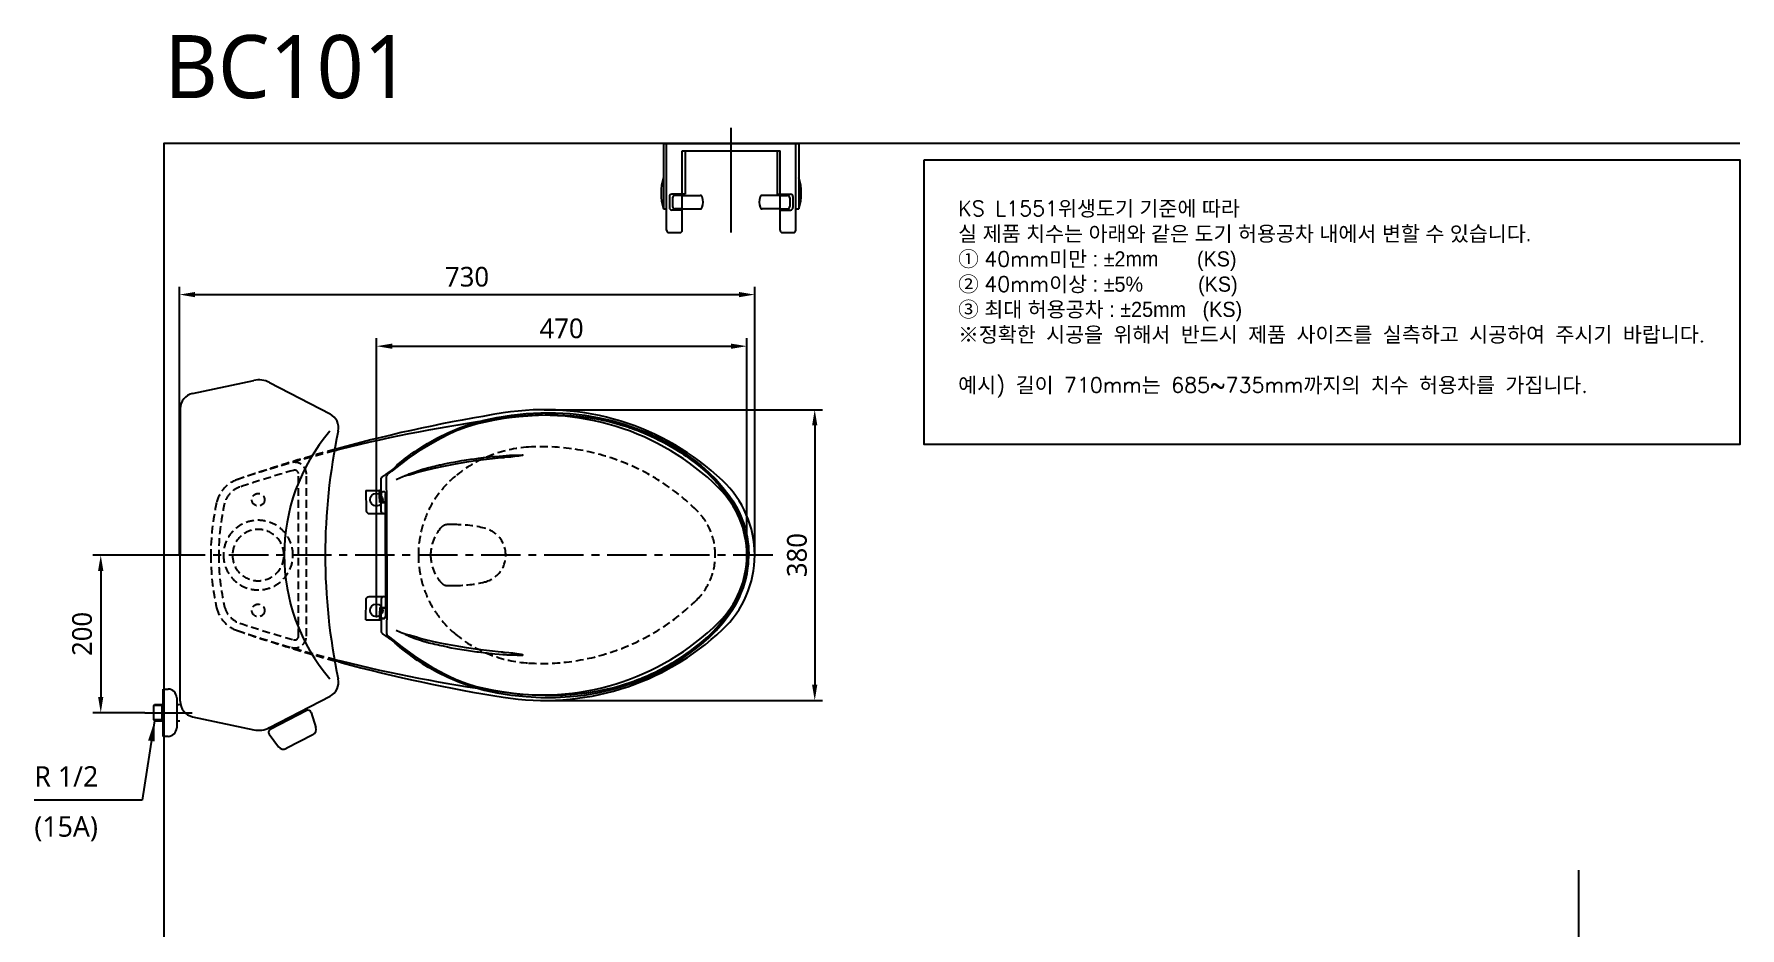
# Model space of a CAD drawing. Extents: x 498 to 2697, y -46 to 2222.
# Drawn here: x 532 to 2697, y 1088 to 2222 of the extents above; entities that cross this region are included whole.
import ezdxf

# ---------------------------------------------------------------- set-up
doc = ezdxf.new("R2010")
doc.units = 0
doc.header["$LTSCALE"] = 20
doc.header["$MEASUREMENT"] = 0
doc.linetypes.add('CENTER', pattern=[2, 1.25, -0.25, 0.25, -0.25])
doc.linetypes.add('HIDDEN', pattern=[0.375, 0.25, -0.125])
doc.layers.get('0').update_dxf_attribs({"linetype": 'CONTINUOUS'})
doc.layers.get('DEFPOINTS').update_dxf_attribs({"linetype": 'CONTINUOUS'})
for name, color, linetype in [('1', 1, 'CONTINUOUS'), ('2', 2, 'CONTINUOUS'), ('3', 3, 'CONTINUOUS'), ('4', 4, 'CONTINUOUS'), ('6', 6, 'CONTINUOUS'), ('CEN', 1, 'CENTER'), ('CENTER', 2, 'CENTER'), ('FAUCET', 4, 'CONTINUOUS')]:
    doc.layers.add(name, color=color, linetype=linetype)
doc.styles.add('GHS', font='romans', dxfattribs={"bigfont": 'ghs'})
doc.styles.add('ROMANS', font='romans')
doc.styles.get("Standard").update_dxf_attribs({"font": 'NanumGothic.ttf'})
doc.dimstyles.new('ISO-25', dxfattribs={"dimtxt": 20, "dimasz": 20, "dimexe": 3, "dimexo": 1, "dimgap": 5, "dimtad": 1, "dimtoh": 1, "dimdec": 0, "dimtxsty": 'Standard', "dimcen": 0, "dimclrd": 3, "dimclre": 3, "dimclrt": 2, "dimadec": 0, "dimazin": 0, "dimtfac": 1, "dimtdec": 0, "dimtmove": 0, "dimatfit": 3, "dimfxl": 0, "dimarcsym": 0})
doc.dimstyles.get("Standard").update_dxf_attribs({"dimtxt": 2.5, "dimasz": 2, "dimexe": 2, "dimexo": 1, "dimgap": 1.5, "dimtad": 1, "dimdec": 0, "dimlfac": 10, "dimrnd": 0.5, "dimzin": 0, "dimdsep": 46, "dimtxsty": 'Standard', "dimcen": 0, "dimclrd": 7, "dimclrt": 2, "dimadec": 0, "dimazin": 0, "dimtfac": 1, "dimtdec": 0, "dimtofl": 0, "dimtmove": 0, "dimatfit": 3, "dimfxl": 0, "dimtolj": 1, "dimtzin": 0, "dimarcsym": 0})

# ---------------------------------------------------------------- blocks, each defined once
blk = doc.blocks.new('*D7')
at = {"layer": '1', "color": 3, "lineweight": -2}
for p, q in [((705.1, 1561.2), (606.8, 1561.2)), ((616.8, 1541.2), (616.8, 1381.2)), ((672.6, 1361.2), (606.8, 1361.2))]:
    blk.add_line(p, q, dxfattribs=at)
at = {"layer": '1', "color": 3}
for points in [[(613.4, 1541.2), (620.1, 1541.2), (616.8, 1561.2)], [(613.4, 1381.2), (620.1, 1381.2), (616.8, 1361.2)]]:
    blk.add_solid(points, dxfattribs=at)
at = {"layer": 'DEFPOINTS', "color": 0}
for p in [(705.1, 1561.2), (616.8, 1361.2), (672.6, 1361.2)]:
    blk.add_point(p, dxfattribs=at)
at = {"layer": '1', "color": 2, "insert": (593.2, 1461.2), "char_height": 25, "attachment_point": 5, "rotation": 90}
blk.add_mtext('\\A1;200', dxfattribs=at)
blk = doc.blocks.new('*D8')
at = {"color": 3, "lineweight": -2}
for p, q in [((1179.4, 1745.7), (1532.8, 1745.7)), ((1522.8, 1725.7), (1522.8, 1396.7)), ((1179.4, 1376.7), (1532.8, 1376.7))]:
    blk.add_line(p, q, dxfattribs=at)
at = {"color": 3}
for points in [[(1519.4, 1725.7), (1526.1, 1725.7), (1522.8, 1745.7)], [(1519.4, 1396.7), (1526.1, 1396.7), (1522.8, 1376.7)]]:
    blk.add_solid(points, dxfattribs=at)
at = {"layer": 'DEFPOINTS', "color": 0}
for p in [(1179.4, 1745.7), (1179.4, 1376.7), (1522.8, 1376.7)]:
    blk.add_point(p, dxfattribs=at)
at = {"color": 2, "insert": (1500.3, 1561.2), "char_height": 25, "attachment_point": 5, "rotation": 90}
blk.add_mtext('\\A1;380', dxfattribs=at)
blk = doc.blocks.new('*D47')
at = {"color": 3, "lineweight": -2}
for p, q in [((716.6, 1561.2), (716.6, 1901.8)), ((736.6, 1891.8), (1426.6, 1891.8)), ((1446.6, 1561.2), (1446.6, 1901.8))]:
    blk.add_line(p, q, dxfattribs=at)
at = {"color": 3}
for points in [[(736.6, 1895.1), (736.6, 1888.4), (716.6, 1891.8)], [(1426.6, 1895.1), (1426.6, 1888.4), (1446.6, 1891.8)]]:
    blk.add_solid(points, dxfattribs=at)
at = {"layer": 'DEFPOINTS', "color": 0}
for p in [(1446.6, 1891.8), (716.6, 1561.2), (1446.6, 1561.2)]:
    blk.add_point(p, dxfattribs=at)
at = {"color": 2, "insert": (1081.6, 1914.3), "char_height": 25, "attachment_point": 5}
blk.add_mtext('\\A1;730', dxfattribs=at)
blk = doc.blocks.new('A$C73FC0757')
at = {"color": 2}
for p, q in [((98.5, 486.1), (98.5, 481.1)), ((98.5, 486.1), (124, 485.6)), ((98.5, 481.1), (98.5, 474.6)), ((128, 481.6), (128, 474.6)), ((233.3, 481.6), (233.3, 474.6)), ((262.8, 486.1), (237.3, 485.6)), ((262.8, 486.1), (262.8, 481.1)), ((262.8, 481.1), (262.8, 474.6)), ((99.6, 466.5), (84.3, 466.5)), ((98.5, 474.6), (98.5, 468.8)), ((98.5, 467.7), (98.5, 468.8)), ((100, 465.9), (100.2, 462.1)), ((100.5, 462.8), (100.2, 462.8)), ((101.9, 466.3), (112.4, 466.3)), ((180.7, 461.1), (103.2, 461.1)), ((113.4, 465.8), (113.3, 465.8)), ((113.6, 462.9), (113.5, 464.5)), ((113.8, 462.8), (113.6, 462.8)), ((113.8, 465.8), (113.8, 464.9)), ((114, 465.8), (113.8, 465.8)), ((113.8, 464.9), (113.8, 461.1)), ((114, 466.6), (114, 468.2)), ((114, 466.6), (114, 466.3)), ((125, 466.4), (114, 466.6)), ((114, 466.3), (114, 461.1)), ((128, 474.6), (128, 463.4)), ((128, 463.4), (128, 463.1)), ((128, 463.1), (128, 461.1)), ((180.7, 461.1), (258.1, 461.1)), ((233.3, 474.6), (233.3, 463.4)), ((233.3, 463.4), (233.3, 463.1)), ((233.3, 463.1), (233.3, 461.1)), ((236.3, 466.4), (247.3, 466.6)), ((247.3, 466.6), (247.3, 468.2)), ((247.3, 466.6), (247.3, 466.3)), ((247.3, 466.3), (247.3, 461.1)), ((247.3, 465.8), (247.5, 465.8)), ((247.5, 465.8), (247.5, 464.9)), ((247.5, 464.9), (247.5, 461.1)), ((247.5, 462.8), (247.7, 462.8)), ((247.7, 462.9), (247.8, 464.5)), ((248, 465.8), (248, 465.8)), ((259.4, 466.3), (248.9, 466.3)), ((260.8, 462.8), (261.2, 462.8)), ((261.3, 465.9), (261.1, 462.1)), ((261.7, 466.5), (277, 466.5)), ((262.8, 474.6), (262.8, 468.8)), ((262.8, 467.7), (262.8, 468.8))]:
    blk.add_line(p, q, dxfattribs=at)
for points in [[(124, 485.6), (125, 485.5), (125.8, 485.2), (126.8, 484.4), (127.7, 483.1), (128, 481.6)], [(237.3, 485.6), (236.3, 485.5), (235.5, 485.2), (234.5, 484.4), (233.6, 483.1), (233.3, 481.6)], [(77.6, 457.4), (73.9, 452.4)], [(82.6, 459.6), (81.5, 459.6), (81.3, 459.6), (81.2, 459.6), (79.8, 459.1), (78.5, 458.4), (77.6, 457.4)], [(81.6, 465.5), (81.4, 465.3)], [(81.7, 465.6), (81.6, 465.5)], [(84.4, 466.5), (83, 466.3), (82, 465.8)], [(87.7, 459.6), (82.6, 459.6)], [(98.5, 468.8), (98.5, 468.7), (98.5, 468.1), (98.5, 467.5), (98.5, 466.8), (98.5, 466.5)], [(99.6, 466.5), (100, 466.4)], [(101.9, 466.3), (101.4, 466.2), (100.9, 465.9), (100.6, 465.4), (100.4, 464.9)], [(112.4, 466.3), (112.8, 466.3), (113.2, 466.1), (113.3, 465.8)], [(113.4, 465.8), (113.4, 465.7), (113.5, 465.3)], [(113.6, 461.1), (113.6, 462.1), (113.6, 462.9)], [(247.7, 461.1), (247.7, 462.1), (247.7, 462.9)], [(248, 465.8), (247.9, 465.7), (247.9, 465.3)], [(248.9, 466.3), (248.5, 466.3), (248.2, 466.1), (248, 465.8)], [(259.4, 466.3), (259.9, 466.2), (260.4, 465.9), (260.8, 465.4), (260.9, 464.9)], [(261.7, 466.5), (261.3, 466.4)], [(262.8, 468.8), (262.8, 468.7), (262.8, 468.1), (262.8, 467.5), (262.8, 466.8), (262.8, 466.5)], [(273.6, 459.6), (278.8, 459.6)], [(277, 466.5), (278.3, 466.3), (279.4, 465.8)], [(278.8, 459.6), (279.8, 459.6), (280.1, 459.6), (280.1, 459.6), (281.5, 459.1), (282.8, 458.4), (283.7, 457.4)], [(279.6, 465.6), (279.8, 465.5)], [(279.8, 465.5), (279.9, 465.3)], [(283.7, 457.4), (287.4, 452.4)], [(64.4, 440.4), (57.4, 431.1), (50.7, 421.5), (44.2, 411.6), (38.1, 401.4), (32.3, 390.8), (26.8, 380), (21.9, 369), (17.6, 357.6), (14.1, 345.9), (11.4, 334.2), (9, 322.4), (7.1, 310.5), (5.5, 298.6), (4.2, 286.7)], [(61.2, 436.4), (53.8, 426.2), (46.7, 415.7), (40, 404.9), (33.7, 393.7), (27.7, 382.1), (22.3, 370.3)], [(66.3, 446.2), (61.7, 440.7), (57.8, 435.6), (54.4, 431.1), (51.5, 427.1), (49.2, 423.7), (47.3, 420.9), (43.1, 414.4), (39, 407.6), (37.4, 404.9)], [(73.6, 452.1), (64.4, 440.4)], [(70.1, 449.5), (68.5, 448.4), (66.3, 446.2)], [(68.2, 387.3), (70.7, 399.7), (73.7, 412), (75, 416.8), (76.4, 421.6), (77.8, 426.3), (79.2, 431.1), (80.1, 435.9)], [(70.2, 449.2), (69.5, 447.9)], [(70.2, 449.5), (70.1, 449.5)], [(80.1, 435.9), (79.8, 435.4), (79.4, 434.7), (78.9, 433.6), (78.3, 432.3), (77.6, 430.8)], [(80.1, 435.9), (81.6, 439.8), (82.6, 441.9), (85, 447.4)], [(281.3, 435.9), (279.7, 439.8), (278.8, 441.9), (276.3, 447.4)], [(293.1, 387.3), (290.6, 399.7), (287.6, 412), (286.3, 416.8), (284.9, 421.6), (283.5, 426.3), (282.1, 431.1), (281.3, 435.9)], [(281.3, 435.9), (281.5, 435.4), (281.9, 434.7), (282.5, 433.6), (283, 432.3), (283.7, 430.8)], [(287.7, 452.1), (296.9, 440.4)], [(291.1, 449.5), (291.2, 449.5)], [(291.1, 449.2), (291.8, 447.9)], [(291.2, 449.5), (292.8, 448.4), (295.1, 446.2)], [(295.1, 446.2), (299.6, 440.7), (303.6, 435.6), (306.9, 431.1), (309.8, 427.1), (312.1, 423.7), (314, 420.9), (318.2, 414.4), (322.3, 407.6), (323.9, 404.9)], [(296.9, 440.4), (303.9, 431.1), (310.6, 421.5), (317.1, 411.6), (323.2, 401.4), (329, 390.8), (334.5, 380), (339.4, 369), (343.7, 357.6), (347.2, 345.9), (349.9, 334.2), (352.3, 322.4), (354.3, 310.5), (355.9, 298.6), (357.1, 286.7)], [(300.1, 436.4), (307.5, 426.2), (314.6, 415.7), (321.3, 404.9), (327.7, 393.7), (333.6, 382.1), (339, 370.3)], [(72.2, 415.5), (72.2, 415.5), (72.2, 415.5), (72.1, 415.3), (71.9, 414.6), (71.8, 414.1), (71.6, 413.6), (71.5, 413), (71.3, 412.4), (71.2, 412.2), (70.8, 410.7), (70.3, 409.1), (70, 407.7), (69.5, 405.9), (69, 403.9), (68.3, 401.1), (67.7, 398.4), (67, 395.7), (66.6, 393.9), (66.3, 392.3), (65.9, 390.6), (65.3, 388)], [(77.6, 430.8), (75.2, 424.5), (72.2, 415.5)], [(283.7, 430.8), (286.1, 424.5), (289.1, 415.5)], [(289.1, 415.5), (289.1, 415.5), (289.1, 415.5), (289.2, 415.3), (289.4, 414.6), (289.6, 414.1), (289.7, 413.6), (289.9, 413), (290, 412.4), (290.1, 412.2), (290.5, 410.7), (291, 409.1), (291.4, 407.7), (291.8, 405.9), (292.3, 403.9), (293, 401.1), (293.6, 398.4), (294.3, 395.7), (294.7, 393.9), (295, 392.3), (295.4, 390.6), (296, 388)], [(37.4, 404.9), (32, 395), (25.7, 382.1), (19.3, 367), (13.8, 351.6), (9.4, 335.8), (5.9, 319.8), (3, 301.3), (1.1, 282.7), (0, 264), (0, 245.3), (1, 226.7), (3.1, 208.1), (6.3, 189.7), (10, 173.7), (14.6, 158), (20, 142.5), (26.2, 127.4), (33.1, 112.6), (40.9, 98.2), (49.6, 84.3), (59, 70.9), (67.1, 60.6), (75.7, 50.8), (84.9, 41.5), (94.8, 32.8), (105.2, 24.9), (111.9, 20.2), (119, 16), (126.2, 12.2), (133.5, 9.1), (136.6, 7.9), (139.6, 6.8), (142.7, 5.8), (146.6, 4.6), (151.5, 3.4), (157.3, 2.2), (164, 1.1), (169.4, 0.5)], [(323.9, 404.9), (329.3, 395), (335.6, 382.1), (342, 367), (347.5, 351.6), (352, 335.8), (355.4, 319.8), (358.3, 301.3), (360.3, 282.7), (361.3, 264), (361.3, 245.3), (360.3, 226.7), (358.2, 208.1), (355, 189.7), (351.3, 173.7), (346.7, 158), (341.3, 142.5), (335.2, 127.4), (328.2, 112.6), (320.4, 98.2), (311.7, 84.3), (302.3, 70.9), (294.2, 60.6), (285.6, 50.8), (276.4, 41.5), (266.5, 32.8), (256.1, 24.9), (249.4, 20.2), (242.4, 16), (235.1, 12.2), (227.9, 9.1), (224.7, 7.9), (221.7, 6.8), (218.6, 5.8), (214.7, 4.6), (209.8, 3.4), (204, 2.2), (197.3, 1.1), (192, 0.5)], [(21.8, 368.9), (17.7, 358.3), (14, 346.1), (11.1, 333.6), (8.7, 321), (6.6, 308.4), (4.6, 291.7), (3.3, 275), (2.7, 258.2), (2.8, 241.9), (3.6, 225.6), (5.3, 209.3), (7.8, 193.2), (11.2, 177.2), (12.4, 172.6)], [(22.3, 370.3), (21.8, 368.9)], [(65.3, 388), (64.1, 382.5), (63.1, 377.5), (62.1, 372), (60.8, 364.3), (59.8, 358.2), (59.1, 353.1), (58.4, 348), (58, 345.3), (57.7, 343), (57.4, 340.1), (56.9, 336.5), (56.5, 332.6), (56.2, 330.1), (55.7, 325.8), (55.4, 322.4), (54.9, 316.9), (54.6, 312), (54.3, 308), (54.2, 306.8), (54.2, 305.6), (54.1, 304.4), (54.1, 303.2), (54, 302), (54, 300.8), (53.9, 299.7), (53.9, 297.9), (53.9, 296), (53.8, 293.9), (53.8, 291.5), (53.8, 290.5), (53.8, 289.8), (53.8, 289.2), (53.8, 288), (53.8, 287.7), (53.8, 287.4), (53.8, 287.1), (53.8, 286.9), (53.9, 286.8), (53.9, 286.8), (53.9, 286.8), (53.9, 286.8)], [(53.9, 286.8), (54, 287.3), (54.1, 287.9), (54.3, 288.6), (54.4, 289.2), (54.5, 289.9), (54.7, 290.8), (54.7, 291), (54.8, 291.5), (54.9, 292.4), (55.3, 294.3), (55.6, 296.9), (56, 299.4), (56.3, 301.9), (56.5, 304.4), (57, 309.9), (57.1, 310.6), (57.2, 311.2), (57.2, 311.8), (57.3, 312.4), (57.3, 313), (57.4, 313.7), (57.5, 314.3), (59, 329), (60.8, 343.7), (62.9, 358.3), (65.4, 372.8), (68.2, 387.3)], [(307.5, 286.8), (307.3, 287.3), (307.2, 287.9), (307.1, 288.6), (306.9, 289.2), (306.8, 289.9), (306.7, 290.8), (306.6, 291), (306.5, 291.5), (306.4, 292.4), (306.1, 294.3), (305.7, 296.9), (305.4, 299.4), (305.1, 301.9), (304.8, 304.4), (304.3, 309.9), (304.2, 310.6), (304.2, 311.2), (304.1, 311.8), (304, 312.4), (304, 313), (303.9, 313.7), (303.9, 314.3), (302.3, 329), (300.5, 343.7), (298.4, 358.3), (295.9, 372.8), (293.1, 387.3)], [(296, 388), (297.2, 382.5), (298.2, 377.5), (299.2, 372), (300.5, 364.3), (301.5, 358.2), (302.2, 353.1), (302.9, 348), (303.3, 345.3), (303.6, 343), (303.9, 340.1), (304.4, 336.5), (304.8, 332.6), (305.1, 330.1), (305.6, 325.8), (305.9, 322.4), (306.4, 316.9), (306.8, 312), (307, 308), (307.1, 306.8), (307.2, 305.6), (307.2, 304.4), (307.3, 303.2), (307.3, 302), (307.3, 300.8), (307.4, 299.7), (307.4, 297.9), (307.4, 296), (307.5, 293.9), (307.5, 291.5), (307.5, 290.5), (307.5, 289.8), (307.5, 289.2), (307.5, 288), (307.5, 287.7), (307.5, 287.4), (307.5, 287.1), (307.5, 286.9), (307.5, 286.8), (307.4, 286.8), (307.4, 286.8), (307.4, 286.8)], [(339, 370.3), (339.6, 368.9)], [(339.6, 368.9), (343.6, 358.3), (347.3, 346.1), (350.2, 333.6), (352.6, 321), (354.7, 308.4), (356.7, 291.7), (358, 275), (358.6, 258.2), (358.5, 241.9), (357.7, 225.6), (356.1, 209.3), (353.6, 193.2), (350.1, 177.2), (349, 172.6)], [(4.2, 286.7), (3.2, 272.1), (2.8, 257.9), (2.8, 254.3), (2.8, 250.7), (2.8, 247.1), (2.9, 243.6), (3, 240.1), (3.1, 236.6), (4, 222.2), (5.6, 207.8), (7.8, 193.3), (10.9, 178.8)], [(53.8, 286.3), (53.8, 286.5), (53.9, 286.8)], [(307.5, 286.3), (307.5, 286.5), (307.4, 286.8)], [(357.1, 286.7), (358.1, 272.1), (358.5, 257.9), (358.6, 254.3), (358.5, 250.7), (358.5, 247.1), (358.4, 243.6), (358.3, 240.1), (358.2, 236.6), (357.3, 222.2), (355.8, 207.8), (353.5, 193.3), (350.4, 178.8)], [(10.9, 178.8), (12.8, 171.1), (15.2, 162.7), (18, 153.6), (19, 150.8), (20, 147.9), (21.1, 145), (22.2, 142), (23, 139.8), (23.8, 138), (24.5, 136.1), (25.3, 134.3), (27.5, 129.1), (29.8, 123.9), (32.2, 118.8), (34.6, 114), (36.4, 110.5), (38.7, 106.2), (41, 102), (43.4, 97.9), (45.8, 93.9), (48.2, 90.1), (50.6, 86.4), (53, 82.8), (55.4, 79.3)], [(350.4, 178.8), (348.5, 171.1), (346.1, 162.7), (343.3, 153.6), (342.3, 150.8), (341.3, 147.9), (340.2, 145), (339.1, 142), (338.3, 139.8), (337.5, 138), (336.8, 136.1), (336.1, 134.3), (333.8, 129.1), (331.5, 123.9), (329.1, 118.8), (326.7, 114), (324.9, 110.5), (322.6, 106.2), (320.3, 102), (317.9, 97.9), (315.5, 93.9), (313.1, 90.1), (310.7, 86.4), (308.3, 82.8), (306, 79.3)], [(12.4, 172.6), (15.5, 161.4), (20.7, 146), (25.9, 132.6), (31.8, 119.6), (38.3, 106.9), (45.4, 94.5), (51.1, 85.5)], [(349, 172.6), (345.8, 161.4), (340.7, 146), (335.4, 132.6), (329.6, 119.6), (323.1, 106.9), (315.9, 94.5), (310.3, 85.5)], [(51.1, 85.5), (53.1, 82.5), (59, 74.1)], [(55.4, 79.3), (59.2, 73.9), (65.3, 65.9), (71.2, 58.8), (76.7, 52.5), (82.1, 46.9)], [(306, 79.3), (302.1, 73.9), (296, 65.9), (290.2, 58.8), (284.6, 52.5), (279.2, 46.9)], [(310.3, 85.5), (308.2, 82.5), (302.3, 74.1)], [(67.4, 63.2), (70.1, 59.9), (77, 52.1), (84.2, 44.7), (91.9, 37.7), (99.8, 31.1), (107.6, 25.3), (110.8, 23.1), (114, 21), (117.2, 19.1), (120.7, 17.1), (125.1, 14.8), (130.3, 12.3), (136.4, 9.9), (143.4, 7.4), (151.3, 5.3), (157.8, 3.9), (164.9, 2.8), (172.4, 2), (178.5, 1.8)], [(77.3, 51.7), (79.9, 49), (86.7, 42.4), (93.8, 36), (101.2, 30), (108.9, 24.4), (116.9, 19.2), (125.3, 14.7), (134, 10.8), (143, 7.6), (152.1, 5), (161.5, 3.2), (171, 2.1), (178.5, 1.8)], [(82.1, 46.9), (84.7, 44.4), (86.9, 42.3), (88.9, 40.5), (90.4, 39.1), (91.6, 38), (92.8, 37), (99.8, 31.3), (104.3, 27.9), (108.9, 24.5), (113.7, 21.4), (118.2, 18.6), (123.4, 15.8), (129.3, 12.9), (135.9, 10.1), (140.2, 8.6), (145.2, 7), (150.8, 5.5), (157.2, 4.1), (164.2, 2.9), (172, 2.2), (180.5, 1.9)], [(279.2, 46.9), (276.6, 44.4), (274.4, 42.3), (272.5, 40.5), (270.9, 39.1), (269.7, 38), (268.5, 37), (261.5, 31.3), (257, 27.9), (252.4, 24.5), (247.7, 21.4), (243.1, 18.6), (237.9, 15.8), (232, 12.9), (225.4, 10.1), (221.1, 8.6), (216.2, 7), (210.5, 5.5), (204.1, 4.1), (197.1, 2.9), (189.3, 2.2), (180.8, 1.9)], [(293.9, 63.2), (291.2, 59.9), (284.3, 52.1), (277.1, 44.7), (269.4, 37.7), (261.5, 31.1), (253.7, 25.3), (250.5, 23.1), (247.3, 21), (244.2, 19.1), (240.6, 17.1), (236.2, 14.8), (231, 12.3), (224.9, 9.9), (217.9, 7.4), (210, 5.3), (203.5, 3.9), (196.5, 2.8), (188.9, 2), (182.8, 1.8)], [(180.5, 1.6), (178.4, 1.6), (176.4, 1.6), (174.4, 1.7), (172.5, 1.9), (170.7, 2), (168.8, 2.2), (165.2, 2.7)], [(169.4, 0.5), (171.8, 0.3), (180.5, 0)], [(180.8, 1.6), (182.9, 1.6), (184.9, 1.6), (186.9, 1.7), (188.8, 1.9), (190.7, 2), (192.5, 2.2), (196.1, 2.7)], [(192, 0.5), (189.5, 0.3), (180.8, 0)]]:
    blk.add_lwpolyline(points, dxfattribs=at)
for centre, major_axis, ratio, start_param, end_param in [((82.2, 464.6), (0.56, -0.976), 0.892822, 3.476571, 3.6216), ((100, 457.1), (0, -9.37), 0.017455, 2.786209, 3.040543), ((103.2, 462.1), (3, 0), 0.347943, 3.157993, 4.712389), ((100.5, 458.8), (0, -4.05), 0.017455, 3.141587, 3.298884), ((100.5, 458.8), (0, -4.05), 0.017455, 2.358198, 3.141587), ((125, 463.4), (-3, 0), 0.999391, 3.141593, 4.694936), ((70.2, 447.5), (0.709, -0.379), 0.952985, 2.97194, 3.352962), ((71, 448.9), (0.747, -0.461), 0.943783, 3.03219, 3.352263), ((71, 448.9), (0.747, -0.461), 0.943783, 3.352263, 3.398833)]:
    blk.add_ellipse(centre, major_axis=major_axis, ratio=ratio, start_param=start_param, end_param=end_param, dxfattribs=at)
at = {"color": 2, "extrusion": (0, 0, -1)}
for centre, major_axis, ratio, start_param, end_param in [((236.3, 463.4), (3, 0), 0.999391, 3.141593, 4.694936), ((258.1, 462.1), (-3, 0), 0.347943, 3.157993, 4.712389), ((260.8, 458.8), (0, -4.05), 0.017455, 3.141587, 3.298884), ((260.8, 458.8), (0, -4.05), 0.017455, 2.358198, 3.141587), ((261.4, 457.1), (0, -9.37), 0.017455, 2.786209, 3.040543), ((279.1, 464.6), (-0.56, -0.976), 0.892822, 3.476571, 3.6216), ((290.3, 448.9), (-0.747, -0.461), 0.943783, 3.03219, 3.352263), ((290.3, 448.9), (-0.747, -0.461), 0.943783, 3.352263, 3.398833), ((291.1, 447.5), (-0.709, -0.379), 0.952985, 2.97194, 3.352962)]:
    blk.add_ellipse(centre, major_axis=major_axis, ratio=ratio, start_param=start_param, end_param=end_param, dxfattribs=at)
at = {"color": 2}
for points, knots in [([(81, 464.8), (81, 464.8), (80.9, 464.7), (80.8, 464.6), (80.7, 464.4), (80.5, 464.1), (80.3, 463.8), (80, 463.4), (79.7, 462.9), (79.3, 462.4), (78.8, 461.7), (78.4, 461.1), (77.9, 460.4), (77.4, 459.7), (76.9, 458.9), (76.3, 458.2), (75.8, 457.4), (75.2, 456.6), (74.7, 455.9), (74.2, 455.1), (73.7, 454.4), (73.2, 453.7), (72.7, 453.1), (72.5, 452.7), (72.3, 452.5)], [0.0812862, 0.0812862, 0.0812862, 0.0812862, 0.09375, 0.125, 0.15625, 0.1875, 0.21875, 0.25, 0.28125, 0.3125, 0.34375, 0.375, 0.40625, 0.4375, 0.46875, 0.5, 0.53125, 0.5625, 0.59375, 0.625, 0.65625, 0.6875, 0.71875, 0.75, 0.75, 0.75, 0.75]), ([(81.3, 465.2), (81.3, 465.2), (81.2, 465.1), (81.1, 465), (81, 464.9), (81, 464.8)], [0, 0, 0, 0, 0.03125, 0.0625, 0.08128616, 0.08128616, 0.08128616, 0.08128616]), ([(82, 465.8), (82, 465.8), (81.9, 465.8), (81.9, 465.8), (81.8, 465.8)], [0.79656395, 0.79656395, 0.79656395, 0.79656395, 0.81325019, 0.85225793, 0.85225793, 0.85225793, 0.85225793]), ([(100.3, 463.1), (100.4, 463.4), (100.4, 464.1), (100.4, 464.8), (100.4, 464.9), (100.4, 464.9)], [0.4351225, 0.4351225, 0.4351225, 0.4351225, 0.6, 0.8, 1, 1, 1, 1]), ([(261, 463.1), (261, 463.4), (260.9, 464.1), (260.9, 464.8), (260.9, 464.9), (260.9, 464.9)], [0.4351225, 0.4351225, 0.4351225, 0.4351225, 0.6, 0.8, 1, 1, 1, 1]), ([(279.3, 465.8), (279.4, 465.8), (279.4, 465.8), (279.4, 465.8), (279.5, 465.8)], [0.79656395, 0.79656395, 0.79656395, 0.79656395, 0.81325019, 0.85225793, 0.85225793, 0.85225793, 0.85225793]), ([(280, 465.2), (280.1, 465.2), (280.1, 465.1), (280.2, 465), (280.3, 464.9), (280.3, 464.8)], [0, 0, 0, 0, 0.03125, 0.0625, 0.08128616, 0.08128616, 0.08128616, 0.08128616]), ([(280.3, 464.8), (280.3, 464.8), (280.4, 464.7), (280.5, 464.6), (280.6, 464.4), (280.8, 464.1), (281.1, 463.8), (281.3, 463.4), (281.7, 462.9), (282, 462.4), (282.5, 461.7), (282.9, 461.1), (283.4, 460.4), (283.9, 459.7), (284.5, 458.9), (285, 458.2), (285.5, 457.4), (286.1, 456.6), (286.6, 455.9), (287.1, 455.1), (287.6, 454.4), (288.1, 453.7), (288.6, 453.1), (288.9, 452.7), (289, 452.5)], [0.0812862, 0.0812862, 0.0812862, 0.0812862, 0.09375, 0.125, 0.15625, 0.1875, 0.21875, 0.25, 0.28125, 0.3125, 0.34375, 0.375, 0.40625, 0.4375, 0.46875, 0.5, 0.53125, 0.5625, 0.59375, 0.625, 0.65625, 0.6875, 0.71875, 0.75, 0.75, 0.75, 0.75])]:
    blk.add_open_spline(points, degree=3, knots=knots, dxfattribs=at)
for points in [[(81.8, 465.8), (81.8, 465.7), (81.7, 465.7), (81.7, 465.6)], [(180.5, 459.2), (170.9, 459.2), (151.2, 459.2), (121.2, 459.3), (99.1, 459.5), (87.7, 459.6)], [(114, 468.2), (111.5, 468.3), (106.4, 468.5), (101.2, 468.7), (98.5, 468.8)], [(100.8, 465.9), (100.6, 465.9), (100.3, 465.9), (100, 465.9)], [(100.3, 462.9), (100.3, 462.9), (100.3, 463), (100.3, 463.1)], [(113.5, 464.5), (113.5, 464.6), (113.5, 464.9), (113.5, 465.2), (113.5, 465.3), (113.5, 465.3)], [(180.5, 459.2), (180.5, 459.2), (180.6, 459.2), (180.7, 459.2)], [(180.8, 459.2), (190.5, 459.2), (210.1, 459.2), (240.1, 459.3), (262.2, 459.5), (273.6, 459.6)], [(247.3, 468.2), (249.8, 468.3), (254.9, 468.5), (260.1, 468.7), (262.8, 468.8)], [(247.8, 464.5), (247.8, 464.6), (247.8, 464.9), (247.8, 465.2), (247.8, 465.3), (247.9, 465.3)], [(260.5, 465.9), (260.7, 465.9), (261, 465.9), (261.3, 465.9)], [(261, 462.9), (261, 462.9), (261, 463), (261, 463.1)], [(279.5, 465.8), (279.5, 465.7), (279.6, 465.7), (279.7, 465.6)], [(69.6, 448), (69.5, 447.9), (69.5, 447.8), (69.3, 447.5), (69.1, 447.2), (68.9, 446.9), (68.6, 446.5), (68.3, 446), (68, 445.5), (67.6, 444.9), (67.1, 444.3), (66.6, 443.6), (66.1, 442.9), (65.5, 442.1), (64.9, 441.3), (64.3, 440.5), (63.7, 439.6), (63, 438.8), (62.4, 437.9), (61.8, 437.1), (61.4, 436.6), (61.2, 436.4)], [(70.3, 449.5), (70.3, 449.3), (70.1, 449), (69.8, 448.5), (69.6, 448.1), (69.6, 448)], [(72.3, 452.5), (72.2, 452.3), (71.9, 452), (71.6, 451.4), (71.3, 451), (71, 450.6), (70.8, 450.2), (70.6, 449.9), (70.5, 449.7), (70.4, 449.5), (70.3, 449.5)], [(73.9, 452.4), (73.9, 452.4), (73.8, 452.3), (73.7, 452.2), (73.6, 452.1)], [(287.4, 452.4), (287.5, 452.4), (287.5, 452.3), (287.6, 452.2), (287.7, 452.1)], [(289, 452.5), (289.1, 452.3), (289.4, 452), (289.7, 451.4), (290, 451), (290.3, 450.6), (290.5, 450.2), (290.7, 449.9), (290.9, 449.7), (290.9, 449.5), (291, 449.5)], [(291, 449.5), (291.1, 449.3), (291.2, 449), (291.5, 448.5), (291.7, 448.1), (291.7, 448)], [(291.7, 448), (291.8, 447.9), (291.9, 447.8), (292, 447.5), (292.2, 447.2), (292.4, 446.9), (292.7, 446.5), (293, 446), (293.4, 445.5), (293.8, 444.9), (294.2, 444.3), (294.7, 443.6), (295.2, 442.9), (295.8, 442.1), (296.4, 441.3), (297, 440.5), (297.6, 439.6), (298.3, 438.8), (298.9, 437.9), (299.5, 437.1), (299.9, 436.6), (300.1, 436.4)]]:
    blk.add_open_spline(points, degree=3, dxfattribs=at)
at = {"layer": 'CEN', "color": 2, "ltscale": 20}
blk.add_line((180.7, 461.1), (180.7, 472.5), dxfattribs=at)
blk = doc.blocks.new('*D51')
at = {"layer": '3', "color": 3, "lineweight": -2}
for p, q in [((966.6, 1482.9), (966.6, 1836.3)), ((986.6, 1826.3), (1416.6, 1826.3)), ((1436.6, 1561.2), (1436.6, 1836.3))]:
    blk.add_line(p, q, dxfattribs=at)
at = {"layer": '3', "color": 3}
for points in [[(986.6, 1829.6), (986.6, 1823), (966.6, 1826.3)], [(1416.6, 1829.6), (1416.6, 1823), (1436.6, 1826.3)]]:
    blk.add_solid(points, dxfattribs=at)
at = {"layer": 'DEFPOINTS', "color": 0}
for p in [(1436.6, 1826.3), (1436.6, 1561.2), (966.6, 1482.9)]:
    blk.add_point(p, dxfattribs=at)
at = {"layer": '3', "color": 2, "insert": (1201.6, 1848.8), "char_height": 25, "attachment_point": 5}
blk.add_mtext('\\A1;470', dxfattribs=at)

msp = doc.modelspace()

# ---------------------------------------------------------------- linework, layer by layer
for points in [[(921.38157, 1424.93363, 0.026359613), (1127.44537, 1380.83096, 0.2326306133), (1405.82868, 1466.63838, 0.2065313913), (1446.63468, 1561.21338, 0.2065313913), (1405.82868, 1655.78838, 0.2326306133), (1127.44537, 1741.5958, 0.026359613), (921.38157, 1697.49313, 0.0436531331)], [(921.5188, 1426.92834, 0.0278573248), (1119.8049, 1388.73993, 0.2434504767), (1400.83534, 1475.71338, 0.200903), (1436.63468, 1561.21338, 0.200903), (1400.83534, 1646.71338, 0.2434504767), (1119.8049, 1733.68683, 0.0278573248), (921.5188, 1695.49842, 0.2621415323)], [(921.5188, 1695.49842, 0.0010439067), (914.2306, 1693.64565, 0.0010439067)], [(921.38157, 1697.49313, 0.000843199), (914.91848, 1695.73095, 0.000843199)], [(913.25591, 1429.03135, 0.0011835986), (921.5188, 1426.92834)], [(921.38157, 1424.93363, -0.0010140285), (913.60981, 1427.05548, -0.000906106)]]:
    msp.add_lwpolyline(points, format="xyb")
at = {"linetype": 'HIDDEN', "ltscale": 2}
for points in [[(913.25591, 1693.39541, 0.017811464), (790.24169, 1657.0602, 0.2621415323), (763.88384, 1627.98284, 0.0559668894), (756.3866, 1561.21338, 0.0559668894), (763.88384, 1494.44392, 0.2621415323), (790.24169, 1465.36657, 0.017811464), (913.25591, 1429.03135, 0.017811464)], [(913.60981, 1695.37128, 0.0163192875), (789.82625, 1656.91922)], [(858.64109, 1444.06431, 0.4994913213), (877.81764, 1458.47113), (877.81764, 1561.21338), (877.81764, 1663.95563, 0.4994913213), (858.64109, 1678.36245)], [(913.60981, 1427.05548, -0.0163192875), (789.82625, 1465.50755)]]:
    msp.add_lwpolyline(points, format="xyb", dxfattribs=at)
for points in [[(1396.63468, 1561.21338, -0.200903), (1372.76845, 1504.21338, -0.2124090045), (1159.66359, 1424.20807, -0.1598838756), (1066.87829, 1460.8955, -0.2228783641), (1019.82349, 1561.21338, -0.2228783641), (1066.87829, 1661.53126, -0.1598838756), (1159.66359, 1698.2187, -0.2124090045), (1372.76845, 1618.21338, -0.200903)], [(766.42222, 1561.21338, 0.0572967194), (774.01577, 1495.16576, 0.2484377299), (793.4032, 1474.85365, 0.0098763956), (861.42545, 1453.66886, 0.4627185885), (867.78201, 1457.87534), (867.78201, 1561.21338), (867.78201, 1664.55142, 0.4627185885), (861.42545, 1668.7579, 0.0098763956), (793.4032, 1647.57311, 0.2484377299), (774.01577, 1627.261, 0.0572967194)], [(772.44359, 1561.21338, 1), (860.75708, 1561.21338, 1)], [(783.98456, 1561.21338, 1), (849.21611, 1561.21338, 1)], [(1049.23209, 1596.62479, 0.1886451768), (1035.3787, 1561.21338, 0.1886451768), (1049.23209, 1525.80197, 0.2092200577), (1056.6036, 1522.57623), (1066.1152, 1522.57623, 0.0593693229), (1103.84607, 1527.07219, 0.3463274995), (1130.71712, 1561.21338, 0.3463274995), (1103.84607, 1595.35457, 0.0593693229), (1066.1152, 1599.85053), (1056.6036, 1599.85053, 0.2092200577)]]:
    msp.add_lwpolyline(points, format="xyb", close=True, dxfattribs=at)
for centre in [(816.60034, 1631.46274), (816.60034, 1490.96402)]:
    msp.add_circle(centre, 8.0285, dxfattribs=at)
for centre in [(966.63468, 1631.46274), (966.63468, 1490.96402)]:
    msp.add_circle(centre, 8.0285)
at = {"layer": '1'}
for p, q in [((1416.75396, 1970.43982), (1416.75396, 2103.19848)), ((672.59414, 1361.21338), (732.90889, 1361.21338))]:
    msp.add_line(p, q, dxfattribs=at)
at = {"layer": '3', "color": 7}
for p, q in [((733.40975, 1766.2927), (810.8898, 1782.89557)), ((830.99901, 1780.18696), (907.79121, 1740.31819)), ((717.60034, 1746.73665), (717.60034, 1561.21338)), ((717.60034, 1375.69011), (717.60034, 1561.21338)), ((830.99901, 1342.2398), (907.79121, 1382.10857)), ((733.40975, 1356.13406), (810.8898, 1339.5312))]:
    msp.add_line(p, q, dxfattribs=at)
at = {"layer": '3'}
msp.add_lwpolyline([(1661.65271, 2062.82817), (2696.75396, 2062.82817), (2696.75396, 1701.35093), (1661.65271, 1701.35093)], close=True, dxfattribs=at)
at = {"layer": '3', "color": 7}
for centre, radius, start, end in [((817.17567, 1753.56149), 30, 62.56268624, 102.09475708), ((737.60034, 1746.73665), 20, 102.09475708, 180), ((898.57566, 1722.56788), 20, 347.9885647, 62.56268624), ((1091.44053, 1561.21338), 241.84019, 139.4489312, 220.5510688), ((1656.94461, 1561.21338), 755.34427, 167.9885647, 192.0114353), ((898.57566, 1399.85888), 20, 297.43731376, 12.0114353), ((737.60034, 1375.69011), 20, 180, 257.90524292), ((817.17567, 1368.86527), 30, 257.90524292, 297.43731376)]:
    msp.add_arc(centre, radius, start, end, dxfattribs=at)
at = {"layer": '4'}
for p, q in [((1330.75396, 2083.43982), (1502.75396, 2083.43982)), ((1330.75396, 2083.43982), (1330.75396, 2000.43982)), ((1334.75396, 1973.43982), (1334.75396, 2083.43982)), ((1498.75396, 1973.43982), (1498.75396, 2083.43982)), ((1502.75396, 2083.43982), (1502.75396, 2000.43982)), ((1354.75396, 2074.13413), (1478.75396, 2074.13413)), ((1354.75396, 1973.43982), (1354.75396, 2074.13413)), ((1358.52648, 2074.13413), (1358.52648, 2019.13413)), ((1474.98145, 2074.13413), (1474.98145, 2019.13413)), ((1478.75396, 1973.43982), (1478.75396, 2074.13413)), ((1338.37916, 2016.13413), (1338.37916, 2002.13413)), ((1354.75396, 2019.13413), (1341.37916, 2019.13413)), ((1342.37916, 2014.63413), (1342.37916, 2003.63413)), ((1354.75396, 2017.63413), (1345.37916, 2017.63413)), ((1358.52648, 2019.13413), (1354.75396, 2019.13413)), ((1354.75396, 2017.63413), (1377.20889, 2017.63413)), ((1478.75396, 2017.63413), (1456.29903, 2017.63413)), ((1474.98145, 2019.13413), (1478.75396, 2019.13413)), ((1478.75396, 2019.13413), (1492.12877, 2019.13413)), ((1478.75396, 2017.63413), (1488.12877, 2017.63413)), ((1491.12877, 2014.63413), (1491.12877, 2003.63413)), ((1495.12877, 2016.13413), (1495.12877, 2002.13413)), ((1330.75396, 2000.43982), (1334.75396, 2000.43982)), ((1354.75396, 1999.13413), (1341.37916, 1999.13413)), ((1354.75396, 2000.63413), (1345.37916, 2000.63413)), ((1354.75396, 2000.63413), (1377.20889, 2000.63413)), ((1478.75396, 2000.63413), (1456.29903, 2000.63413)), ((1478.75396, 2000.63413), (1488.12877, 2000.63413)), ((1478.75396, 1999.13413), (1492.12877, 1999.13413)), ((1498.75396, 2000.43982), (1502.75396, 2000.43982)), ((1337.75396, 1970.43982), (1351.75396, 1970.43982)), ((1481.75396, 1970.43982), (1495.75396, 1970.43982)), ((696.12968, 1331.21338), (696.12968, 1391.21338)), ((696.12968, 1391.21338), (702.12968, 1391.21338)), ((684.12968, 1370.46338), (685.12968, 1371.46338)), ((694.62968, 1370.46338), (684.12968, 1370.46338)), ((684.25396, 1351.96338), (684.25396, 1370.46338)), ((685.12968, 1371.46338), (696.12968, 1371.46338)), ((694.62968, 1370.46338), (695.62968, 1371.46338)), ((694.62968, 1350.96338), (694.62968, 1371.46338)), ((696.12968, 1370.84642), (696.12968, 1351.58099)), ((713.12968, 1380.21338), (713.12968, 1342.21338)), ((713.12968, 1371.46338), (716.80642, 1371.46338)), ((685.12968, 1350.96338), (684.12968, 1351.96338)), ((694.62968, 1351.96338), (684.12968, 1351.96338)), ((685.12968, 1350.96338), (696.12968, 1350.96338)), ((695.62968, 1350.96338), (694.62968, 1351.96338)), ((713.12968, 1350.96338), (717.13326, 1350.96338)), ((702.12968, 1331.21338), (696.12968, 1331.21338))]:
    msp.add_line(p, q, dxfattribs=at)
for centre, radius, start, end in [((1395.93052, 2020.43982), 68.17612, 162.94090658, 197.05909342), ((1437.57741, 2020.43982), 68.17612, 342.94090658, 17.05909342), ((1341.37916, 2016.13413), 3, 90, 180), ((1345.37916, 2014.63413), 3, 90, 180), ((1377.20889, 2014.63413), 3, 20.74302765, 90), ((1362.68656, 2009.13413), 18.52895, 339.25697235, 20.74302765), ((1470.82137, 2009.13413), 18.52895, 159.25697235, 200.74302765), ((1456.29903, 2014.63413), 3, 90, 159.25697235), ((1488.12877, 2014.63413), 3, 0, 90), ((1492.12877, 2016.13413), 3, 0, 90), ((1341.37916, 2002.13413), 3, 180, 270), ((1345.37916, 2003.63413), 3, 180, 270), ((1377.20889, 2003.63413), 3, 270, 339.25697235), ((1456.29903, 2003.63413), 3, 200.74302765, 270), ((1488.12877, 2003.63413), 3, 270, 0), ((1492.12877, 2002.13413), 3, 270, 0), ((1337.75396, 1973.43982), 3, 180, 270), ((1351.75396, 1973.43982), 3, 270, 0), ((1481.75396, 1973.43982), 3, 180, 270), ((1495.75396, 1973.43982), 3, 270, 0), ((702.12968, 1380.21338), 11, 0, 90), ((702.12968, 1342.21338), 11, 270, 0)]:
    msp.add_arc(centre, radius, start, end, dxfattribs=at)
at = {"layer": '6'}
msp.add_lwpolyline([(2696.75396, 2083.43982), (696.75396, 2083.43982), (696.75396, 161.21338), (2492.30899, 161.21338), (2492.30899, 1161.21338)], dxfattribs=at)
at = {"layer": 'CENTER', "color": 2, "linetype": 'CENTER', "ltscale": 2}
msp.add_line((1469.46476, 1561.21338), (686.99755, 1561.21338), dxfattribs=at)
at = {"layer": 'DEFPOINTS', "color": 0, "linetype": 'HIDDEN', "ltscale": 2}
for p in [(756.3866, 1561.21338), (816.60034, 1490.96402), (816.60034, 1490.96402)]:
    msp.add_point(p, dxfattribs=at)
at = {"layer": 'FAUCET', "color": 4}
for p, q in [((878.17887, 1363.84707), (831.65829, 1339.69464)), ((876.47651, 1365.85069), (877.65732, 1363.57629)), ((830.99901, 1342.2398), (832.17983, 1339.96541)), ((883.60645, 1361.62173), (889.81727, 1342.47835)), ((830.35552, 1333.97506), (842.43929, 1317.88078)), ((886.04699, 1333.28265), (852.1297, 1315.67356))]:
    msp.add_line(p, q, dxfattribs=at)
for centre, radius, start, end in [((879.95009, 1360.43547), 3.84398, 17.97499155, 117.43731376), ((882.50455, 1340.10583), 7.68796, 297.43731376, 17.97499155), ((833.42951, 1336.28304), 3.84398, 117.43731376, 216.89963597), ((848.58726, 1322.49675), 7.68796, 216.89963597, 297.43731376)]:
    msp.add_arc(centre, radius, start, end, dxfattribs=at)

# ---------------------------------------------------------------- block references
at = {"rotation": 90}
msp.add_blockref('A$C73FC0757', (1439.11743, 1380.55556), dxfattribs=at)

# ---------------------------------------------------------------- texts
at = {"insert": (697.61229, 2221.10348), "char_height": 80, "width": 456.6, "attachment_point": 1, "style": 'GHS'}
msp.add_mtext('{\\fNanumGothic|b0|i0|c0|p50;BC101}', dxfattribs=at)
at = {"layer": '2'}
for s, p in [('R 1/2', (532.52754, 1267.35356)), ('(15A)', (532.52754, 1203.87353))]:
    msp.add_text(s, height=26, dxfattribs=at).set_placement(p)
at = {"layer": '2', "insert": (1704.78948, 1885.85464), "char_height": 19.2, "attachment_point": 4, "style": 'ROMANS'}
msp.add_mtext('{\\Fromans|c129;KS L1551\\fGulim|b0|i0|c129|p50;위생도기 기준에 따라 \\P실 제품 치수는 아래와 같은 도기 허용공차 내에서 변할 수 있습니다. \\Fromans|c129;\\P\\fGulim|b0|i0|c129|p50;① \\Fromans|c129;40mm\\fGulim|b0|i0|c129|p50;미만 : ±2mm       (KS)\\Fromans|c129; \\P\\fGulim|b0|i0|c129|p50;② \\Fromans|c129;40mm\\fGulim|b0|i0|c129|p50;이상 : ±5%          (KS)\\Fromans|c129;\\P\\fGulim|b0|i0|c129|p50;③ 최대 허용공차 : ±25mm   (KS)}\\P※정확한 시공을 위해서 반드시 제품 사이즈를 실측하고 시공하여 주시기 바랍니다.\\P\\P예시) 길이 710mm는 685~735mm까지의 치수 허용차를 가집니다.', dxfattribs=at)

# ---------------------------------------------------------------- dimensions: what is measured, and where the dimension line sits
dim = msp.add_linear_dim(base=(1446.63468, 1891.75982), p1=(716.60034, 1561.21338), p2=(1446.63468, 1561.21338), dimstyle='Standard', override={"dimtxt": 25, "dimasz": 20, "dimexe": 10, "dimexo": 0, "dimgap": 10, "dimdec": 4, "dimlfac": 1, "dimzin": 8, "dimclrd": 3, "dimclre": 3, "dimtdec": 4, "dimarcsym": 1})
dim.commit()
dim.dimension.update_dxf_attribs({"geometry": '*D47', "text_midpoint": (1081.61751, 1914.25982)})
dim = msp.add_linear_dim(base=(1522.75396, 1376.71338), p1=(1179.41315, 1745.71338), p2=(1179.41315, 1376.71338), angle=90, text='380', dimstyle='Standard', override={"dimtxt": 25, "dimasz": 20, "dimexe": 10, "dimexo": 0, "dimgap": 10, "dimdec": 4, "dimlfac": 1, "dimzin": 8, "dimclrd": 3, "dimclre": 3, "dimtdec": 4, "dimarcsym": 1})
dim.commit()
dim.dimension.update_dxf_attribs({"geometry": '*D8', "text_midpoint": (1500.25396, 1561.21338)})
at = {"layer": '1'}
dim = msp.add_linear_dim(base=(616.75396, 1361.21338), p1=(705.13714, 1561.21338), p2=(672.59414, 1361.21338), angle=90, dimstyle='Standard', override={"dimtxt": 25, "dimasz": 20, "dimexe": 10, "dimexo": 0, "dimgap": 10, "dimdec": 4, "dimlfac": 1, "dimzin": 8, "dimclrd": 3, "dimclre": 3, "dimtdec": 4, "dimarcsym": 1}, dxfattribs=at)
dim.commit()
dim.dimension.update_dxf_attribs({"geometry": '*D7', "text_midpoint": (593.19889, 1461.21338)})
at = {"layer": '3'}
dim = msp.add_linear_dim(base=(1436.63468, 1826.30911), p1=(966.63468, 1482.93552), p2=(1436.63468, 1561.21338), dimstyle='Standard', override={"dimtxt": 25, "dimasz": 20, "dimexe": 10, "dimexo": 0, "dimgap": 10, "dimdec": 4, "dimlfac": 1, "dimzin": 8, "dimclrd": 3, "dimclre": 3, "dimtdec": 4, "dimarcsym": 1}, dxfattribs=at)
dim.commit()
dim.dimension.update_dxf_attribs({"geometry": '*D51', "text_midpoint": (1201.63468, 1848.80911)})

# ---------------------------------------------------------------- leaders
msp.add_leader([(685.12968, 1350.96338), (669.35643, 1250.11211), (532.23771, 1250.11211)], dimstyle='ISO-25', override={"dimscale": 1.3, "dimgap": 5, "dimtad": 0, "dimarcsym": 1})

doc.saveas('drawing.dxf')
